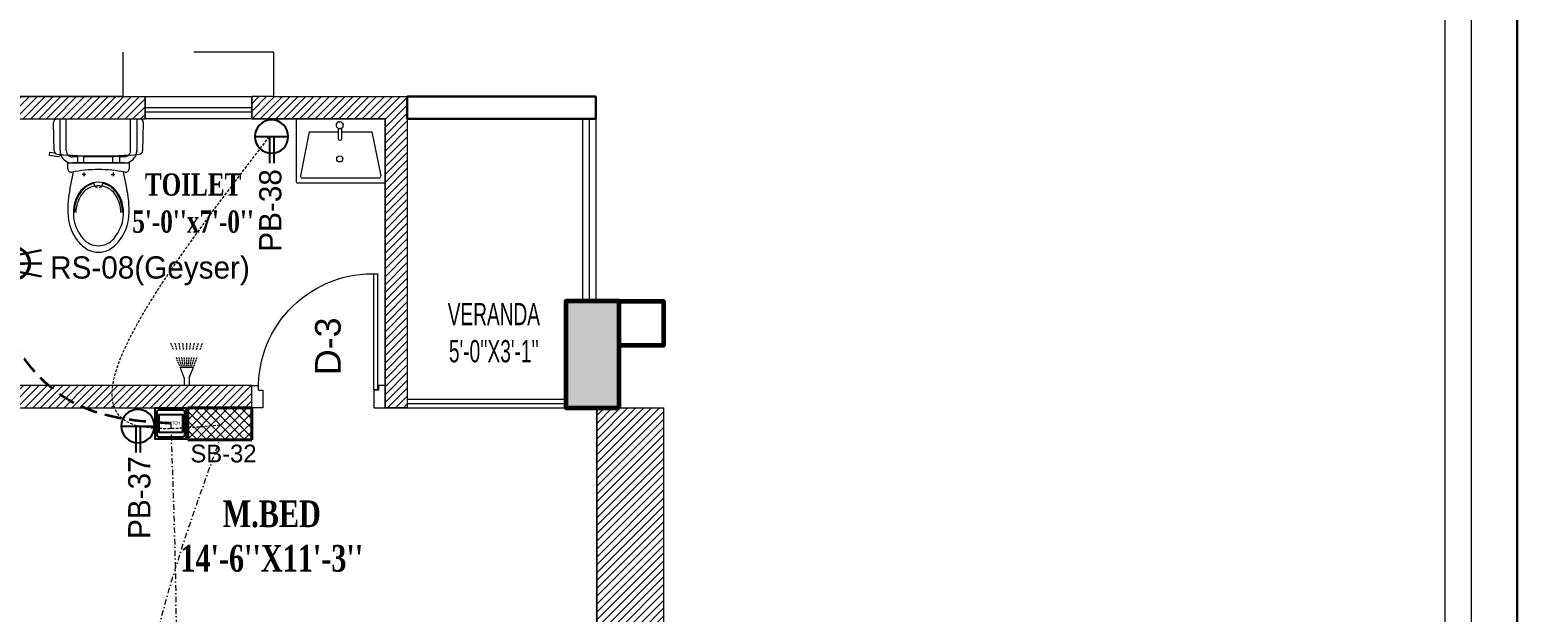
# Model space of a CAD drawing. Header units: inches. Extents: x 109699 to 44449955, y -10987 to 15824140.
# Drawn here: x 199278.7 to 199613.4, y -3356 to -3225.1 of the extents above; entities that cross this region are included whole.
import ezdxf

# ---------------------------------------------------------------- set-up
doc = ezdxf.new("R2010")
doc.units = ezdxf.units.IN
doc.header["$LTSCALE"] = 5
doc.header["$MEASUREMENT"] = 0
for name, pattern in [('ACAD_ISO03W100', [30, 12, -18]), ('DASHDOT', [1, 0.5, -0.25, 0, -0.25]), ('DASHED2', [0.375, 0.25, -0.125])]:
    doc.linetypes.add(name, pattern=pattern)
doc.layers.get('0').update_dxf_attribs({"color": 123})
for name, color, linetype, lineweight in [('@NORMAL', 7, 'Continuous', 5), ('AC Out', 5, 'DASHED2', 35), ('cloumn', 253, 'Continuous', 60), ('dotted', 8, 'ACAD_ISO03W100', 5), ('E-Con-Point', 5, 'DASHED2', 13), ('E-PB-Socket-5A', 203, 'Continuous', 13), ('E-RS', 12, 'Continuous', 30), ('E-SB-Switch-Board', 106, 'Continuous', 18), ('fixture', 255, 'Continuous', 0), ('glass', 140, 'Continuous', 18), ('ha', 252, 'Continuous', 5), ('Low Height wall --- 2', 252, 'Continuous', 30), ('Low Height wall--1', 252, 'Continuous', 9), ('SB', 1, 'DASHDOT', 20), ('WALL-1', 8, 'Continuous', 9), ('wll 01', 7, 'Continuous', 9)]:
    doc.layers.add(name, color=color, linetype=linetype, lineweight=lineweight)
doc.layers.add('DP SWITCH', color=7, linetype='Continuous')
doc.layers.add('T', color=8, linetype='Continuous')
doc.styles.get("Standard").update_dxf_attribs({"font": 'times.ttf'})
doc.styles.add('style2', font='ARIALN.TTF', dxfattribs={"width": 0.75, "height": 3})
doc.styles.add('Swis 721 LtCn BT', font='swisscl.ttf')
doc.styles.add('TEXT-3', font='arial.ttf')

# ---------------------------------------------------------------- blocks, each defined once
blk = doc.blocks.new('zxczxczxcz')
at = {"layer": '@NORMAL'}
for points in [[(177327.5446916085, -15450.10043627545), (175295.1813820154, -15450.10043627545), (175295.1813820154, -14276.83252409846), (177327.5446916085, -14276.83252409846)], [(177319.9075666944, -15442.46331136129), (175302.8185069296, -15442.46331136129), (175302.8185069296, -14284.46964901264), (177319.9075666944, -14284.46964901264)]]:
    blk.add_lwpolyline(points, close=True, dxfattribs=at)
at = {"layer": 'WALL-1', "lineweight": 30}
blk.add_lwpolyline([(177340.9096602083, -15463.46540487523), (175281.8164134157, -15463.46540487523), (175281.8164134157, -14263.46755549865), (177340.9096602083, -14263.46755549865)], close=True, dxfattribs=at)
blk = doc.blocks.new('bgtrfv')
at = {"layer": 'fixture'}
for p, q in [((21441.97229669015, -26164.40491112152), (21441.97229669015, -26138.40491112152)), ((21442.86003956014, -26164.40491112152), (21442.86003956014, -26138.40491112152)), ((21440.36849646348, -26163.54399991067), (21441.86849646348, -26163.54399991067)), ((21441.86849646348, -26163.54399991067), (21441.86849646348, -26164.54399991067)), ((21470.37322828309, -26163.54399991058), (21468.86849646354, -26163.54399991058)), ((21468.86849646354, -26164.54399991055), (21468.86849646354, -26163.54399991058)), ((21441.86849646348, -26164.54399991067), (21442.86849646348, -26164.54399991067)), ((21442.86003956014, -26164.40491112152), (21441.97229669015, -26164.40491112152)), ((21442.86849646348, -26164.54399991067), (21442.86849646348, -26168.54399991067)), ((21467.86849646354, -26164.54399991055), (21467.86849646354, -26168.54399991055)), ((21468.86849646354, -26164.54399991055), (21467.86849646354, -26164.54399991055)), ((21442.86849646348, -26168.54399991067), (21440.36849646348, -26168.54399991058)), ((21467.86849646354, -26168.54399991055), (21470.36849646351, -26168.54399991055))]:
    blk.add_line(p, q, dxfattribs=at)
blk.add_arc((21443.20467689397, -26164.04399991055), 25.66868977762097, 358.8838658305763, 92.75188722137418, dxfattribs=at)
blk = doc.blocks.new('coloumn-01')
at = {"layer": 'ha'}
h = blk.add_hatch(dxfattribs=at)
h.set_pattern_fill('AR-CONC', color=256, scale=0.5)
h.set_pattern_definition([(49.99999999999999, (0, 0), (3.586300913003767, -0.3137606749129755), [0.375, -4.125]), (355, (0, 0), (-0.693756668065, 3.760960668500059), [0.3, -3.3]), (100.45144446, (0.298858405, -0.02614672), (2.89254423363556, 3.447199954843147), [0.3187009599999999, -3.505710559999999]), (46.18420000000001, (0, 1), (5.336206653357862, -0.8275964039653827), [0.5625, -6.1875]), (96.63563549, (0.444683725, 0.931033465), (4.673309728371142, 4.870593003872752), [0.47805171, -5.258568799999999]), (351.1841639899999, (0, 1), (4.673309725273866, 4.870593001349951), [0.45, -4.950000005]), (21, (0.5, 0.75), (2.984535260592308, -2.013094453326694), [0.375, -4.125]), (326.0000000000001, (0.5, 0.75), (1.216576659607909, 3.625750225234265), [0.3, -3.3]), (71.45144474, (0.74871127, 0.58224213), (4.201111883649856, 1.612655764031769), [0.31870095, -3.50571056]), (37.50000000000001, (0, 0), (0.06079927658645334, 1.664469269156557), [0, -3.26, 0, -3.35, 0, -3.3125]), (7.499999999999999, (0, 0), (1.315347687210743, 1.972058559411801), [0, -1.91, 0, -3.185, 0, -1.2625]), (327.5, (-1.115, 0), (2.669112180862045, -0.1127743586718988), [0, -1.25, 0, -3.9, 0, -5.175]), (317.5, (-1.615, 0), (2.915930846711931, 0.5005249116615886), [0, -1.625, 0, -2.59, 0, -3.675])])
h.paths.add_polyline_path([(32128.44739975178, -2546319.049243456), (32092.44739975178, -2546319.049243456), (32092.44739975178, -2546331.049243456), (32128.44739975178, -2546331.049243456)])
h.paths.add_polyline_path([(32128.44739975189, -2546617.132962178), (32098.44739975189, -2546617.132962178), (32098.44739975189, -2546629.132962178), (32128.44739975189, -2546629.132962178)])
h.paths.add_polyline_path([(31978.51966727065, -2546605.132962178), (31966.51966727065, -2546605.132962178), (31966.51966727065, -2546635.132962178), (31978.51966727065, -2546635.132962178)])
h.paths.add_polyline_path([(31821.20333333506, -2546605.132962178), (31809.20333333506, -2546605.132962178), (31809.20333333506, -2546635.132962178), (31821.20333333506, -2546635.132962178)])
h.paths.add_polyline_path([(31689.20328743063, -2546611.133238418), (31677.20328743063, -2546611.133238418), (31677.20328743063, -2546635.133238418), (31689.20328743063, -2546635.133238418)])
h.paths.add_polyline_path([(31417.20347832461, -2546611.132962178), (31405.20347832461, -2546611.132962178), (31405.20347832461, -2546635.132962178), (31417.20347832461, -2546635.132962178)])
h.paths.add_polyline_path([(31435.20347912709, -2546415.348983645), (31405.20347912709, -2546415.348983645), (31405.20347912709, -2546427.348983645), (31435.20347912709, -2546427.348983645)])
h.paths.add_polyline_path([(31633.74647668525, -2546415.348983645), (31603.74647668525, -2546415.348983645), (31603.74647668525, -2546427.348983645), (31633.74647668525, -2546427.348983645)])
h.paths.add_polyline_path([(31821.20245073218, -2546319.049243455), (31809.20245073218, -2546319.049243455), (31809.20245073218, -2546349.049243455), (31821.20245073218, -2546349.049243455)])
h.paths.add_polyline_path([(31996.51966727068, -2546319.049243455), (31966.51966727068, -2546319.049243455), (31966.51966727068, -2546331.049243455), (31996.51966727068, -2546331.049243455)])
h.paths.add_polyline_path([(31581.74648750067, -2546291.049243452), (31541.74648750067, -2546291.049243452), (31541.74648750067, -2546301.049243452), (31581.74648750067, -2546301.049243452)])
h.paths.add_polyline_path([(31485.74647668505, -2546261.049243452), (31475.74647668505, -2546261.049243452), (31475.74647668505, -2546301.049243452), (31485.74647668505, -2546301.049243452)])
h.paths.add_polyline_path([(31581.74648750064, -2546206.049278549), (31521.74648750064, -2546206.049278549), (31521.74648750064, -2546216.049243455), (31581.74648750064, -2546216.049243455)])
h.paths.add_polyline_path([(31435.20347595899, -2546206.049243455), (31405.20347595899, -2546206.049243455), (31405.20347595899, -2546218.049243455), (31435.20347595899, -2546218.049243455)])
h.paths.add_polyline_path([(31435.20347912709, -2546094.049243455), (31405.20347912709, -2546094.049243455), (31405.20347912709, -2546106.049243455), (31435.20347912709, -2546106.049243455)])
h.paths.add_polyline_path([(31583.74647668522, -2546094.049243455), (31547.74647668522, -2546094.049243455), (31547.74647668522, -2546106.049243455), (31583.74647668522, -2546106.049243455)])
h.paths.add_polyline_path([(31775.41359277777, -2546094.049243455), (31763.41359277777, -2546094.049243455), (31763.41359277777, -2546124.049243455), (31775.41359277777, -2546124.049243455)])
h.paths.add_polyline_path([(32059.80123907101, -2546094.049243455), (32047.80123907101, -2546094.049243455), (32047.80123907101, -2546124.049243455), (32059.80123907101, -2546124.049243455)])
h.paths.add_polyline_path([(32058.06771510976, -2545913.633020405), (32028.06771510976, -2545913.633020405), (32028.06771510976, -2545925.633020405), (32058.06771510976, -2545925.633020405)])
h.paths.add_polyline_path([(32048.06771510973, -2545722.712815279), (32036.06771510973, -2545722.712815279), (32036.06771510973, -2545746.712815279), (32048.06771510973, -2545746.712815279)])
h.paths.add_polyline_path([(31799.41359277774, -2545913.633020405), (31763.41359277774, -2545913.633020405), (31763.41359277774, -2545925.633020405), (31799.41359277774, -2545925.633020405)])
h.paths.add_polyline_path([(31591.53986684192, -2545945.049243456), (31561.31223659915, -2545945.049243456), (31561.31223659915, -2545957.049243456), (31591.53986684192, -2545957.049243456)])
h.paths.add_polyline_path([(31435.20347912709, -2545945.049243456), (31405.20347912709, -2545945.049243456), (31405.20347912709, -2545957.049243456), (31435.20347912709, -2545957.049243456)])
h.paths.add_polyline_path([(31429.2035252499, -2545715.383477275), (31405.2035252499, -2545715.383477275), (31405.2035252499, -2545727.383477275), (31429.2035252499, -2545727.383477275)])
h.paths.add_polyline_path([(31605.53986684192, -2545715.383237123), (31581.53986684192, -2545715.383237123), (31581.53986684192, -2545727.383237123), (31605.53986684192, -2545727.383237123)])
h.paths.add_polyline_path([(31775.41359277774, -2545711.610186095), (31763.41359277774, -2545711.610186095), (31763.41359277774, -2545735.610186095), (31775.41359277774, -2545735.610186095)])
at = {"layer": 'cloumn', "elevation": -16.13078112505414}
blk.add_lwpolyline([(32048.06771510973, -2545746.712815279), (32048.06771510973, -2545722.712815279), (32036.06771510973, -2545722.712815279), (32036.06771510973, -2545746.712815279)], close=True, dxfattribs=at)
blk = doc.blocks.new('nhjkkl')
at = {"layer": 'fixture'}
for p, q in [((143549.5901182657, 406.7664480220853), (143549.4378542114, 413.1605533693012)), ((143550.2312347457, 413.9730671772784), (143568.8430790594, 413.9730671772793)), ((143550.9065610597, 406.8304476761043), (143550.9065610476, 413.9730520486739)), ((143552.2954045853, 406.8304476553101), (143552.295404572, 413.9730369089164)), ((143566.7790000358, 406.8304174008415), (143566.7790000629, 413.9730217734107)), ((143568.1677981537, 413.9730520292499), (143568.1677527493, 408.0151220831901)), ((143569.6365050042, 413.160553386321), (143569.4842561156, 406.7664480432288)), ((143548.4963421248, 405.7263631810149), (143548.607251598, 406.5122054251713)), ((143550.3819850576, 405.4614186200849), (143548.4963421248, 405.7263631810149)), ((143548.607251598, 406.5122054251713), (143549.7157409937, 406.3564144534005)), ((143551.5813878428, 405.9018777620411), (143550.3819850576, 405.4614186200849)), ((143554.79288887, 405.4416192904139), (143553.6842026946, 405.441619307019)), ((143556.26127781, 405.5678778112876), (143554.7929191489, 405.5678777931987)), ((143554.7929191489, 405.5678777931987), (143554.7929191657, 404.0528211996536)), ((143562.8130511395, 405.4416192901674), (143556.2612324133, 405.4415738736677)), ((143556.261277828, 404.0528211778994), (143556.26127781, 405.5678778112876)), ((143562.8130813948, 404.0528211994076), (143562.8130814172, 405.5678777923752)), ((143562.8130814172, 405.5678777923752), (143564.2813946441, 405.5678778099075)), ((143565.3901262533, 405.4416192910601), (143564.2813644056, 405.4416193076988)), ((143564.2813946441, 405.5678778099075), (143564.2813946615, 404.0528211776734)), ((143568.1677527493, 408.0151220831901), (143568.1677981597, 406.4336438885)), ((143568.1677981597, 406.4336438885), (143568.1677981659, 406.8304930909451)), ((143552.6374877589, 404.0528211924245), (143566.4367957518, 404.0528211854942)), ((143552.6374877788, 402.7586299086117), (143552.6374877589, 404.0528211924245)), ((143553.1271576377, 398.0362349681834), (143553.9518113588, 402.0500473916766)), ((143565.3901262723, 404.052821200891), (143553.6842329504, 404.0527757819953)), ((143554.7929191657, 404.0528211996536), (143556.261277828, 404.0528211778994)), ((143556.2436128532, 401.8703246815119), (143556.2436128408, 401.076701986922)), ((143564.2813946615, 404.0528211776734), (143562.8130813948, 404.0528211994076)), ((143562.8306252776, 401.870324702267), (143562.8306253056, 401.0767019672573)), ((143565.1223207889, 402.0500776611082), (143565.9471258924, 398.0362349753721)), ((143566.4367957518, 404.0528211854942), (143566.4367957728, 402.7586601782943)), ((143556.6404317734, 401.4735209071393), (143555.8468090396, 401.4735208790955)), ((143559.3387398673, 398.4577576346321), (143558.9106931205, 398.6640308240756)), ((143560.1635449936, 398.6640308047001), (143559.7355133987, 398.4577576290383)), ((143562.4338063848, 401.4735208998579), (143563.2274290794, 401.4735208880586))]:
    blk.add_line(p, q, dxfattribs=at)
for centre, radius, start, end in [((143550.2312440123, 413.179452317064), 0.7936148602690781, 90.00066901502818, 181.3645564982883), ((143568.8430925063, 413.179430154478), 0.7936370229151675, 358.63708330143, 90.00097078565905), ((143550.3835517447, 406.7852967886536), 0.7936573326114393, 181.3608597506466, 265.4936567333053), ((143559.3313820936, 520.4146619905953), 114.7747799088793, 265.4974651529274, 270.1027383364831), ((143553.6835439005, 406.8302100781168), 2.776982850894335, 179.9950977868233, 198.7247616892986), ((143553.6641671368, 406.8219761162256), 2.755988833818937, 198.6919603846717, 203.1962037287053), ((143553.6842451597, 406.830626965949), 2.777851183980603, 203.1970942653883, 269.9997481717924), ((143553.6840397306, 406.830291598628), 1.388635154058973, 179.9935610234081, 226.0579730208608), ((143553.6842363313, 406.8306462703642), 1.389026963752532, 226.0622858634653, 269.9986125244432), ((143559.7429846886, 520.4144736201536), 114.7745915251009, 269.8972652920607, 274.5025384751385), ((143565.3900826332, 406.8305070130612), 2.777685812513137, 270.0009001508976, 341.2746753299377), ((143565.3900696894, 406.8304403121767), 1.388821022269026, 270.0023335401336, 318.9044295561592), ((143565.3903243654, 406.8303071959601), 1.388675674785373, 313.9401349780949, 0.004546975725653977), ((143565.3906436726, 406.8305070680519), 2.777154493287228, 341.2709583579591, 359.9997116367785), ((143568.6908150557, 406.7853051890736), 0.7936651105025501, 274.5057515234096, 358.6385485059807), ((143553.4310986414, 402.7586261222484), 0.7936108626023987, 179.9997266385257, 281.154795170795), ((143559.5371957675, 371.7938538244518), 30.76746556976699, 78.84496378673161, 101.1553274581742), ((143565.6431621761, 402.758675070728), 0.7936335968594284, 258.8438563195717, 359.9989248519769), ((143560.6030199971, 393.4904633605145), 6.619506932955108, 122.1868749793399, 164.6422486899968), ((143559.691574243, 394.4271028772321), 5.141188323198548, 104.2497094621876, 150.61330759848), ((143559.4569603147, 394.4903639536053), 4.443393787718942, 101.8529499143643, 150.0038868718224), ((143559.5371492295, 394.6434052969737), 5.084142630955329, 90.00008428513468, 118.9405262423073), ((143558.3670353377, 399.1001076362847), 0.3155730422259372, 304.1716716939285, 79.21640439466078), ((143558.9034807952, 398.7448373456175), 0.08112774840026897, 120.2938259573558, 275.1003766384382), ((143559.5371535633, 395.9875161606467), 2.906734715241127, 90.00023231647822, 103.4195897572691), ((143559.5371191747, 394.6434638445119), 5.0840840834616, 61.05930362467164, 89.999745580456), ((143559.5371073564, 395.9877092781937), 2.906541597874001, 76.57996402864104, 89.99932147006473), ((143560.1707573169, 398.7448373461996), 0.08112776809779704, 264.8996260535975, 59.706176732827), ((143560.7072330775, 399.1001138847403), 0.3155697011984737, 100.7865058950931, 235.831238595057), ((143559.6173005208, 394.4904147853488), 4.443348715976101, 29.99569182148486, 78.14662877954265), ((143559.3826715294, 394.427120612819), 5.141172952833982, 29.38656240975397, 75.7501605465209), ((143558.4712257037, 393.4904828698247), 6.619494466593977, 15.35760583437553, 57.81297954471867), ((143572.2223725796, 393.6842009728691), 19.58487767572048, 167.1608948101009, 187.3028875654185), ((143563.4260475728, 392.801147338552), 9.524650229934462, 165.1413266773221, 192.8659346269845), ((143561.8666311087, 392.9471293959111), 7.765781522712604, 148.9734116776313, 180.0370825543271), ((143561.9397062611, 392.7187179168407), 7.485059714963107, 147.7595450529205, 178.2898013246998), ((143557.1345394465, 392.7186902103006), 7.485068091722362, 1.71040899528419, 32.24066526655368), ((143557.2076145146, 392.9471021420416), 7.765789141801811, 359.9631185417419, 31.02678941811098), ((143555.6481905647, 392.8011472918486), 9.524650235689958, 347.1340656589409, 14.85867360866212), ((143546.851903473, 393.6842435729975), 19.58487550162758, 352.6969860827403, 12.83897883790706), ((143563.0484980828, 392.9327481596404), 10.39841761455111, 189.6220183945854, 217.9117471889267), ((143563.9317907136, 393.5092300994431), 10.19175081845734, 196.1153299050868, 219.5232582581568), ((143555.1424550462, 393.5091935918356), 10.19173337833671, 320.4769270377624, 343.8848553902324), ((143556.0257778566, 392.9327181524561), 10.39840516526215, 322.0884090897869, 350.378137884462), ((143561.7342255453, 392.2455549454055), 8.94320625309545, 219.6122136137997, 239.3816435217801), ((143559.5040281406, 389.9617490593175), 4.519470302409078, 220.5550458037677, 270.4192277752593), ((143559.5701948642, 389.961814163333), 4.519535626071895, 269.580394858351, 319.4445768290443), ((143557.3400579794, 392.2455549029521), 8.94320622922971, 300.6183568637677, 320.3877867722666), ((143559.4418071491, 388.7049738406661), 4.731726761745959, 241.4348748081609, 271.1544712317944), ((143559.6324764107, 388.7049738002104), 4.731726720728004, 268.8455291001113, 298.565125525756)]:
    blk.add_arc(centre, radius, start, end, dxfattribs=at)
blk = doc.blocks.new('qplaz')
at = {"layer": 'fixture'}
for p, q in [((143584.1800132462, 341.61420882317), (143569.9800132462, 341.61420882317)), ((143584.1800132462, 321.6142088231654), (143584.1800132462, 341.61420882317)), ((143569.7800132462, 341.4142088231699), (143569.7800132462, 321.8142088231655)), ((143570.8861369331, 340.2625714804694), (143570.8861369331, 322.965846165866)), ((143581.2560437616, 338.6539164940569), (143571.3654443752, 340.6546305699137)), ((143581.2560437616, 338.6539164940569), (143581.2560437616, 332.2000209122216)), ((143579.3593405762, 331.8000209122216), (143579.3593405762, 331.7265742452862)), ((143582.0060121824, 332.2000209122216), (143579.7593405762, 332.2000209122216)), ((143579.7593405762, 331.3265742452861), (143582.0559613498, 331.3265742452861)), ((143581.2560437616, 331.3265742452861), (143581.2560437616, 324.5745011522785)), ((143569.9800132462, 321.6142088231654), (143584.1800132462, 321.6142088231654)), ((143581.2560437616, 324.5745011522785), (143571.3654443752, 322.5737870764217))]:
    blk.add_line(p, q, dxfattribs=at)
blk.add_circle((143575.1723653077, 331.7897488839506), 0.6913263923410093, dxfattribs=at)
for centre, radius, start, end in [((143569.9800132462, 341.4142088231699), 0.2000000000000455, 90, 180), ((143571.2861369331, 340.2625714804694), 0.4000000000000909, 78.56426997742129, 180), ((143579.7593405762, 331.8000209122216), 0.399999999999909, 90, 180), ((143579.7593405762, 331.7265742452862), 0.4000000000000909, 180, 270), ((143582.7354837368, 331.8035851411277), 0.8302349482081128, 151.4778612968022, 170.068074453921), ((143581.7676264227, 331.7482369799126), 0.2488769175943618, 313.6286890804716, 52.9172466688434), ((143582.7354837368, 331.8035851411277), 0.8302349482082407, 196.4778612963691, 215.0680744545824), ((143582.0119682067, 332.4488265509969), 0.248876917594301, 268.6286890816223, 7.917246669584689), ((143582.7354837368, 331.8035851411277), 0.8302349482082407, 106.4778612964865, 125.0680744547195), ((143582.6801355756, 332.7714424551863), 0.2488769175942959, 223.6286890812177, 322.9172466696585), ((143582.7354837368, 331.8035851411277), 0.8302349482088563, 61.4778612960077, 80.06807445479153), ((143583.3807251467, 332.5271006712389), 0.248876917594301, 178.6286890807749, 277.9172466688938), ((143583.4589992669, 331.1583437312556), 0.2488769175944828, 88.62868908162226, 187.9172466695847), ((143582.7354837368, 331.8035851411277), 0.830234948208255, 16.47786129636911, 35.06807445458243), ((143583.7033410509, 331.8589333023399), 0.2488769175943618, 133.6286890804716, 232.9172466688434), ((143582.7354837368, 331.8035851411277), 0.8302349482084354, 331.4778612968021, 350.0680744541255), ((143582.0902423269, 331.0800696110165), 0.2488769175944828, 358.6286890807748, 97.9172466688938), ((143582.7354837368, 331.8035851411277), 0.8302349482086144, 241.4778612960077, 260.0680744547915), ((143582.790831898, 330.8357278270691), 0.2488769175942959, 43.62868908121773, 142.9172466696585), ((143582.7354837368, 331.8035851411277), 0.8302349482082931, 286.4778612964865, 305.0680744547195), ((143569.9800132462, 321.8142088231655), 0.2000000000000455, 180, 270), ((143571.2861369331, 322.965846165866), 0.4000000000000909, 180, 281.4357300225787)]:
    blk.add_arc(centre, radius, start, end, dxfattribs=at)
blk = doc.blocks.new('bhgy')
at = {"layer": 'fixture'}
for p, q in [((143575.2772015615, 368.1126747355272), (143574.8957682036, 368.2586983371991)), ((143575.2772015615, 368.1126747355272), (143574.9022015615, 368.2562354637309)), ((143575.2772015615, 367.2064695406123), (143574.9022015615, 367.3118651087395)), ((143575.2772015615, 366.3458920605888), (143574.9022015615, 366.4150440963974)), ((143575.2772015615, 365.513992717734), (143574.9022015615, 365.5481090113869)), ((143575.8127015615, 367.9076700157136), (143575.4377015615, 368.0512307438592)), ((143575.8127015615, 367.9076700157136), (143575.4377015615, 368.0512307438592)), ((143575.8127015615, 367.0559646693407), (143575.4377015615, 367.161360237468)), ((143575.8127015615, 366.2471429534605), (143575.4377015615, 366.3162949892401)), ((143575.8127015615, 365.4652746504696), (143575.4377015615, 365.4993909440934)), ((143576.3482015615, 367.7026652958418), (143575.9732015615, 367.8462260240456)), ((143576.3482015615, 367.7026652958418), (143575.9732015615, 367.8462260240456)), ((143576.3482015615, 366.9054597980401), (143575.9732015615, 367.0108553661673)), ((143576.3482015615, 366.1483938463032), (143575.9732015615, 366.2175458821118)), ((143576.3482015615, 365.416556583147), (143575.9732015615, 365.4506728767708)), ((143578.4902015615, 366.8826464164711), (143578.1152015615, 367.0262071446457)), ((143578.4902015615, 366.8826464164711), (143578.1152015615, 367.0262071446457)), ((143578.4902015615, 366.3034403129247), (143578.1152015615, 366.408835881052)), ((143578.4902015615, 365.7533974177902), (143578.1152015615, 365.8225494535989)), ((143578.4902015615, 365.2216843139729), (143578.1152015615, 365.2558006075967)), ((143579.0257015615, 366.6776416966284), (143578.6507015615, 366.821202424803)), ((143579.0257015615, 366.6776416966284), (143578.6507015615, 366.821202424803)), ((143579.0257015615, 366.1529354416241), (143578.6507015615, 366.2583310097514)), ((143579.0257015615, 365.654648310662), (143578.6507015615, 365.7238003464706)), ((143579.0257015615, 365.1729662466794), (143578.6507015615, 365.2070825403032)), ((143579.5612015615, 366.4726369767857), (143579.1862015615, 366.6161977049603)), ((143579.5612015615, 366.4726369767857), (143579.1862015615, 366.6161977049603)), ((143579.5612015615, 366.0024305703816), (143579.1862015615, 366.1078261385089)), ((143579.5612015615, 365.5558992035337), (143579.1862015615, 365.6250512393424)), ((143579.5612015615, 365.1242481793859), (143579.1862015615, 365.1583644730097)), ((143580.0967015615, 366.2676322569139), (143579.7217015615, 366.4111929851176)), ((143580.0967015615, 366.2676322569139), (143579.7217015615, 366.4111929851176)), ((143580.0967015615, 365.851925699081), (143579.7217015615, 365.9573212672083)), ((143580.0967015615, 365.4571500964055), (143579.7217015615, 365.5263021322141)), ((143580.0967015615, 365.0755301120923), (143579.7217015615, 365.1096464057161)), ((143582.7198980097, 365.2664250417263), (143580.2842015615, 366.2039250417263)), ((143580.2842015615, 366.2039250417263), (143580.2842015615, 363.2039250417263)), ((143582.7119899517, 365.2664250417263), (143580.2842015615, 366.1958518928266)), ((143582.7119899517, 365.2664250417263), (143580.2842015615, 366.1958518928266)), ((143582.7119899517, 365.2664250417263), (143584.1813158786, 365.2664250417263)), ((143575.2772015615, 364.6958867461478), (143574.9022015615, 364.6955482104211)), ((143575.2772015615, 363.8776450359553), (143574.9022015615, 363.8428459541872)), ((143575.2772015615, 363.0453291913261), (143574.9022015615, 362.9754768262617)), ((143575.2772015615, 362.1840252112713), (143574.9022015615, 362.0778987170604)), ((143575.8127015615, 364.6963701751781), (143575.4377015615, 364.6960316394513)), ((143575.8127015615, 363.9273381247301), (143575.4377015615, 363.892539042962)), ((143575.8127015615, 363.1450783686421), (143575.4377015615, 363.0752260035777)), ((143575.8127015615, 362.3355738449725), (143575.4377015615, 362.2294473507616)), ((143576.3482015615, 364.6968536041793), (143575.9732015615, 364.6965150684525)), ((143576.3482015615, 363.9770312135049), (143575.9732015615, 363.9422321317077)), ((143576.3482015615, 363.2448275459872), (143575.9732015615, 363.1749751808936)), ((143576.3482015615, 362.4871224787028), (143575.9732015615, 362.3809959844918)), ((143576.3482015615, 361.6889579353854), (143575.9732015615, 361.5446203680883)), ((143578.4902015615, 364.6987873203004), (143578.1152015615, 364.6984487845737)), ((143578.4902015615, 364.1758035685168), (143578.1152015615, 364.1410044867487)), ((143578.4902015615, 363.643824255251), (143578.1152015615, 363.5739718901866)), ((143578.4902015615, 363.0933170135656), (143578.1152015615, 362.9871905193838)), ((143578.4902015615, 362.5134141197602), (143578.1152015615, 362.3690765524632)), ((143579.0257015615, 364.6992707493016), (143578.6507015615, 364.6989322135748)), ((143579.0257015615, 364.2254966572916), (143578.6507015615, 364.1906975755235)), ((143579.0257015615, 363.743573432567), (143578.6507015615, 363.6737210675026)), ((143579.0257015615, 363.2448656472668), (143578.6507015615, 363.138739153085)), ((143579.0257015615, 362.7195281658612), (143578.6507015615, 362.5751905985642)), ((143579.5612015615, 364.6997541783319), (143579.1862015615, 364.6994156426051)), ((143579.5612015615, 364.2751897460373), (143579.1862015615, 364.2403906642692)), ((143579.5612015615, 363.843322609883), (143579.1862015615, 363.7734702448186)), ((143579.5612015615, 363.3964142809971), (143579.1862015615, 363.2902877868153)), ((143579.5612015615, 362.9256422119913), (143579.1862015615, 362.7813046446943)), ((143580.0967015615, 364.7002376073331), (143579.7217015615, 364.6998990716063)), ((143580.0967015615, 364.3248828348121), (143579.7217015615, 364.290083753044)), ((143580.0967015615, 363.943071787199), (143579.7217015615, 363.8732194221345)), ((143580.0967015615, 363.5479629147273), (143579.7217015615, 363.4418364205164)), ((143580.0967015615, 363.1317562580632), (143579.7217015615, 362.9874186907662)), ((143582.7198980097, 364.1414250417263), (143580.2842015615, 363.2039250417263)), ((143582.7198980097, 364.1414250417263), (143584.1813158786, 364.1414250417263)), ((143575.2772015615, 361.2767298431543), (143574.9022015615, 361.1323922758572)), ((143575.8127015615, 361.4828438892844), (143575.4377015615, 361.3385063219873))]:
    blk.add_line(p, q, dxfattribs=at)
blk = doc.blocks.new('DP Switch')
at = {"layer": 'DP SWITCH'}
h = blk.add_hatch(color=5, dxfattribs=at)
h.paths.add_polyline_path([(371.8944990466893, 17.73056013955426), (371.8944990466893, 14.23056013955134), (375.3944990466901, 14.23056013955134), (375.3944990466901, 17.73056013955214)])
h.paths.add_polyline_path([(375.1757490466773, 17.29306013955204), (375.1757490466773, 14.66806013955144, -0.4142135623730951), (374.9569990466773, 14.44931013955139), (372.3319990466767, 14.44931013955139, -0.4142135623730951), (372.1132490466766, 14.66806013955144), (372.1132490466766, 17.29306013955204, -0.4142135623730951), (372.3319990466767, 17.51181013955209), (374.9569990466773, 17.51181013955209, -0.4142135623730951)], flags=16)
at = {"layer": 'DP SWITCH', "color": 5}
for points in [[(375.3944990535736, 14.23056013818255), (371.8944990535736, 14.23056013818255), (371.8944990535736, 17.73056013818335), (375.3944990535736, 17.73056013818335)], [(374.9569990535753, 14.98278933212836), (372.3319990535771, 14.98278933212836), (372.3319990535771, 16.99740426982923), (374.9569990535753, 16.99740426982923)]]:
    blk.add_lwpolyline(points, close=True, dxfattribs=at)
at = {"layer": 'DP SWITCH', "color": 252}
blk.add_lwpolyline([(374.9569990535753, 14.4493101381824), (372.3319990535771, 14.4493101381824, -0.414213562373095), (372.1132490535736, 14.66806013818262), (372.1132490535736, 17.29306013818365, -0.414213562373095), (372.3319990535771, 17.5118101381835), (374.9569990535753, 17.5118101381835, -0.414213562373095), (375.1757490535762, 17.29306013818365), (375.1757490535762, 14.66806013818262, -0.414213562373095)], format="xyb", close=True, dxfattribs=at)
at = {"layer": 'DP SWITCH', "color": 5, "insert": (374.7126546307745, 15.84745109732405), "char_height": 0.3609375000001094, "attachment_point": 9, "style": 'Swis 721 LtCn BT'}
blk.add_mtext_dynamic_manual_height_columns('{\\C7;DP SWITCH}', width=2.020173917173224, gutter_width=2.5, heights=[0], dxfattribs=at)
blk = doc.blocks.new('A$C4DCB0E22')
h = blk.add_hatch()
h.set_pattern_fill('ANSI37', color=256, scale=15, angle=90.05046403147966, style=0)
h.set_pattern_definition([(135.0504640314797, (0, 0), (-1.324656962164393, -1.326992438783809), []), (225.0504640314796, (0, 0), (1.326992438783809, -1.324656962164393), [])])
h.paths.add_polyline_path([(0.0158499618895469, -4.176303718850249e-06), (-3.779117417224143e-06, 17.9999888419976), (8.999992730033242, 18.00791571250107), (9.015846471040199, 0.007922694199763214)])
at = {"lineweight": 40}
for p, q in [((-3.779117417224143e-06, 17.9999888419976), (8.999992730033242, 18.00791571250107)), ((0.0158499618895469, -4.176303718850249e-06), (-3.779117417224143e-06, 17.9999888419976)), ((9.015846471040199, 0.007922694199763214), (8.999992730033242, 18.00791571250107)), ((0.0158499618895469, -4.176303718850249e-06), (9.015846471040199, 0.007922694199763214))]:
    blk.add_line(p, q, dxfattribs=at)
blk = doc.blocks.new('A$C0EEE0DA8')
at = {"lineweight": 25}
for p, q in [((9.859886922386067, 11.01563311866266), (9.859886922386067, 3.514223118661903)), ((9.859886922386067, 7.754928118662065), (15.8195753665932, 7.754928118662065)), ((9.859886922386067, 6.774928118662501), (15.8195753665932, 6.774928118662501))]:
    blk.add_line(p, q, dxfattribs=at)
blk.add_circle((9.85988692238243, 7.264928118662283), 3.750704999999999, dxfattribs=at)
blk = doc.blocks.new('HFDD')
for p, q in [((5419.762894572051, 11948.04792063459), (5417.732544542625, 11957.51012911636)), ((5423.644143322236, 11949.96593711011), (5423.644143322236, 11957.6695131256)), ((5427.525392072422, 11948.04792063459), (5429.555742101847, 11957.51012911636)), ((5416.354458301071, 11944.27399782948), (5430.9338283434, 11944.27399782948))]:
    blk.add_line(p, q)
for radius in [7.334100937498715, 6.993119663281231]:
    blk.add_arc((5423.644143322236, 11945.07993135875), radius, 353.691110472541, 186.3088895274602)

msp = doc.modelspace()

# ---------------------------------------------------------------- hatches: boundary and pattern name
at = {"layer": '@NORMAL'}
h = msp.add_hatch(dxfattribs=at)
h.set_pattern_fill('ANSI31', scale=10, angle=-7.63333123551244e-14, style=0)
h.set_pattern_definition([(44.99999999999984, (181693.0688709047, 2542407.827854916), (-0.8838834764831834, 0.8838834764831853), [])])
h.paths.add_polyline_path([(199358.6293282801, -3245.085296884672), (199358.6293282801, -3310.085296884672), (199363.6293282804, -3310.085296884672), (199363.6293282804, -3240.085296884672), (199333.6293282804, -3240.085296884206), (199328.6293282804, -3240.085296884206), (199328.6293282804, -3245.085296884672)])
at = {"layer": 'ha'}
h = msp.add_hatch(dxfattribs=at)
h.set_pattern_fill('ANSI31', scale=10, angle=-7.63333123551244e-14, style=0)
h.set_pattern_definition([(44.99999999999989, (145110.2306455173, 2531118.532197352), (-0.8838834764831833, 0.8838834764831855), [])])
h.paths.add_polyline_path([(199304.6293282804, -3245.085296884672), (199304.6293282804, -3240.085296884206), (199299.6293282804, -3240.085296884206), (199299.6293282804, -3240.085296883741), (199269.6293282804, -3240.085296884672), (199269.6293282804, -3250.578646185835), (199247.6292916216, -3250.57864618537), (199247.6297062526, -3250.578646185806), (199242.6297062526, -3250.578646185806), (199242.6293743803, -3255.578646185835), (199269.6293282804, -3255.578646185835), (199269.6293282804, -3309.792124718455), (199221.6339867824, -3309.792124718455), (199221.6292549628, -3314.792124718455), (199269.6293282804, -3314.792124718455), (199269.631958836, -3489.007518244003), (199275.6293282805, -3489.007518244003), (199275.6293282805, -3484.007792632588), (199274.6293282804, -3484.007792632588), (199274.6293282804, -3310.085296884672), (199328.6293282801, -3310.085296884672), (199328.6245964605, -3305.085296884672), (199274.6293282804, -3305.085296884672), (199274.6293282804, -3245.085296884672)])
h = msp.add_hatch(dxfattribs=at)
h.set_pattern_fill('ANSI31', scale=10, angle=-7.63333123551244e-14, style=0)
h.set_pattern_definition([(44.99999999999989, (145486.382172944, 2531118.532197352), (-0.8838834764831833, 0.8838834764831855), [])])
h.paths.add_polyline_path([(199421.2834881671, -3310.087313117487), (199406.283488167, -3310.087313117487), (199406.283488167, -3359.507518244003), (199421.2834881671, -3359.507518244003)])

# ---------------------------------------------------------------- linework, layer by layer
at = {"layer": '@NORMAL'}
for p, q in [((199328.6293282804, -3240.085296884206, 0.263215849959245), (199328.6293282804, -3245.085296884206, 0.263215849959245)), ((199328.6293282804, -3240.085296884206, 0.3632158499592464), (199328.6293282804, -3245.085296884206, 0.3632158499592464)), ((199333.6293282804, -3240.085296884206, 0.3632158499592464), (199363.6293282804, -3240.085296884206, 0.3632158499592464)), ((199363.6293282804, -3240.085296884206, 0.3632158499592464), (199363.6293282804, -3305.085296884206, 0.3632158499592535)), ((199328.6293282804, -3245.085296884206, 0.3632158499592464), (199358.6293282804, -3245.085296884206, 0.3632158499592464)), ((199358.6293282804, -3245.085296884206, 0.3632158499592464), (199358.6293282804, -3297.007518244003, 0.3632158499592535)), ((199358.6293282804, -3245.085296884206, 1.50166027714635), (199358.6293282804, -3305.085296884206, 0.3016602771500203)), ((199328.6293282804, -3310.085296884206, 0.5632158499590716), (199328.6293282804, -3305.085296884206, 0.5632158499590716)), ((199358.6293282804, -3305.085296884206, 0.5632158499590716), (199358.6293282804, -3310.085296884206, 0.5632158499590716)), ((199363.6293282804, -3305.022796884206, 0.4632158499588925), (199363.6293282804, -3310.085296884206, -16.34140764060196)), ((199358.6293282804, -3310.085296884206, 0.663215849959073), (199363.6293282804, -3310.085296884206, -16.24140764060196)), ((199401.0418040591, -3310.085296884206, 0.7524035238891784), (199409.7060666724, -3310.085296884206, 0.3632158499601204)), ((199406.283488167, -3310.087313117487, 0.263215849959245), (199406.2834881671, -3359.507518244003, 0.2632158499592521))]:
    msp.add_line(p, q, dxfattribs=at)
at = {"layer": '@NORMAL', "color": 13}
for p, q in [((199403.0418040596, -3245.085296885487, 0.6632158499547492), (199403.0418040593, -3286.087313117487, 0.519152546548392)), ((199404.5418040596, -3245.085296885545, 0.6632158499558602), (199404.5418040593, -3286.087313117487, 0.5191525465482165)), ((199406.0418040596, -3245.085296884206, 0.6807836815705848), (199406.0418040593, -3286.087313117487, 0.5191525465482285))]:
    msp.add_line(p, q, dxfattribs=at)
at = {"layer": '@NORMAL', "color": 7}
msp.add_line((199411.283488167, -3299.087313117952, 0.8370582154659907), (199411.283488167, -3305.085296884672, 0.2632158499596073), dxfattribs=at)
at = {"layer": 'AC Out', "ltscale": 3}
msp.add_spline([(199310.4064728656, -3313.566223559079, 0.263215849959245), (199279.2994284955, -3301.37890625), (199273.3033347455, -3278.27734375, 0.263215849959251), (199277.4980656778, -3277.579904999358, 0.2632158499592492)], degree=3, dxfattribs=at)
at = {"layer": 'cloumn', "elevation": 0.8370582154659907}
msp.add_lwpolyline([(199411.2834881669, -3286.087313117487), (199421.2834881669, -3286.087313117487), (199421.2834881669, -3296.087313117487), (199411.2834881669, -3296.087313117487)], dxfattribs=at)
at = {"layer": 'dotted', "ltscale": 0.3, "elevation": 0.2632158499592379}
msp.add_lwpolyline([(199333.6293282804, -3240.085296884206), (199333.6293282804, -3230.085296884206), (199299.6293282804, -3230.085296884206), (199299.6293282804, -3240.085296883741)], dxfattribs=at)
at = {"layer": 'E-Con-Point', "ltscale": 0.5}
msp.add_spline([(199321.4943380973, -3313.976455717424), (199303.0117557679, -3314.169154370733, 0.526431699918497), (199332.6082031171, -3249.076537084874, 0.01442478170550601)], degree=3, dxfattribs=at)
at = {"layer": 'glass'}
for p, q in [((199328.6293282804, -3242.585296884206, 0.263215849959245), (199304.6293282804, -3242.585296884206, 0.263215849959245)), ((199328.6293282804, -3243.585296884206, 0.263215849959245), (199304.6293282804, -3243.585296884206, 0.263215849959245)), ((199363.6293282804, -3308.085296884206, 0.2632158499592379), (199399.2834881671, -3308.085296884206, -8.80086998187944)), ((199363.6293282804, -3309.085296884206, 0.2632158499592379), (199399.2834881671, -3309.085296884206, -8.80086998187944)), ((199363.6293282804, -3310.085296884206, 0.2632158499592379), (199399.2834881671, -3310.085296884206, -8.80086998187944))]:
    msp.add_line(p, q, dxfattribs=at)
at = {"layer": 'glass', "elevation": 0.263215849959245}
msp.add_lwpolyline([(199304.6293282804, -3245.085296884206), (199304.6293282804, -3240.085296884206), (199328.6293282804, -3240.085296884206), (199328.6293282804, -3245.085296884206)], close=True, dxfattribs=at)
at = {"layer": 'ha'}
for p, q in [((199269.6293282804, -3240.085296884206, 0.3632158499592464), (199299.6293282804, -3240.085296884206, 0.3632158499592464)), ((199304.6293282804, -3240.085296884206, 0.263215849959245), (199304.6293282804, -3245.085296884206, 0.263215849959245)), ((199304.6293282804, -3240.085296884206, 0.3632158499592464), (199304.6293282804, -3245.085296884206, 0.3632158499592464)), ((199274.6293282804, -3245.085296884206, 0.3632158499592464), (199304.6293282804, -3245.085296884206, 0.3632158499592464))]:
    msp.add_line(p, q, dxfattribs=at)
at = {"layer": 'ha', "color": 7, "elevation": 0.5632158499590716}
msp.add_lwpolyline([(199274.6293282804, -3310.085296884206), (199328.6293282804, -3310.085296884206), (199328.6293282804, -3305.085296884206), (199274.6293282804, -3305.085296884206)], dxfattribs=at)
at = {"layer": 'Low Height wall --- 2', "elevation": 0.6807836815705848}
msp.add_lwpolyline([(199406.0418040596, -3240.085296885603), (199363.6293282804, -3240.085296885603), (199363.6293282804, -3245.085296884206), (199406.0418040596, -3245.085296884206)], close=True, dxfattribs=at)
at = {"layer": 'Low Height wall--1'}
msp.add_line((199411.2834881671, -3310.087313117487, 0.8370582154659907), (199421.2834881671, -3310.087313117487, 0.8370582154659907), dxfattribs=at)
at = {"layer": 'SB', "ltscale": 0.5}
for points in [[(199310.4064728656, -3313.566223559079, 0.263215849959245), (199288.2760578475, -3482.620924584935), (199185.7525151905, -3627.978368512984), (199162.0648041768, -3719.028374020028), (199085.5662123693, -3723.048388819456, 0.8619938400189693)], [(199323.2295155488, -3480.511407149101), (199304.9067564956, -3424.0488663178), (199303.7661404202, -3380.207975121277), (199321.4335904693, -3317.293721605495, 0.263215849959245)]]:
    msp.add_spline(points, degree=3, dxfattribs=at)
at = {"layer": 'WALL-1'}
for points, elevation in [([(199299.6293282804, -3240.085296884672), (199269.6293282804, -3240.085296884672), (199269.6293282804, -3250.578646185835), (199247.6292916216, -3250.578646185835)], 0.263215849959245), ([(199299.6293282804, -3240.085296884672), (199299.6293282804, -3240.085296884672), (199299.6293282804, -3240.085296884206), (199304.6293282804, -3240.085296884206), (199304.6293282804, -3240.085296884672)], -0.02144757909902495), ([(199304.6293282804, -3245.085296884672), (199304.62932828, -3240.085296884672)], 0.263215849959245), ([(199328.6293282804, -3245.085296884672), (199328.6293282808, -3240.085296884672)], 0.2632158499592379), ([(199333.6293282804, -3240.085296884672), (199363.6293282804, -3240.085296884672), (199363.6293282804, -3310.085296884672), (199358.6293282801, -3310.085296884672), (199358.6293282801, -3245.085296884672), (199328.6293282804, -3245.085296884672)], 0.2632158499592379), ([(199333.6293282804, -3240.085296884672), (199333.6293282804, -3240.085296884206), (199328.6293282804, -3240.085296884206), (199328.6293282804, -3240.085296884672)], -0.02144757909902495), ([(199242.6292916216, -3250.578646185835), (199242.6293743803, -3255.578646185835), (199269.6293282804, -3255.578646185835), (199269.6293282804, -3309.792124718455), (199221.6339867824, -3309.792124718455), (199221.6292549628, -3314.792124718455), (199269.6293282804, -3314.792124718455), (199269.631958836, -3489.007518244003), (199275.6293282805, -3489.007518244003), (199275.6293282805, -3484.007792632588), (199274.6293282804, -3484.007792632588), (199274.6293282804, -3310.085296884672), (199328.6293282801, -3310.085296884672), (199328.6245964605, -3305.085296884672), (199274.6293282804, -3305.085296884672), (199274.6293282804, -3245.085296884672), (199304.6293282804, -3245.085296884672)], 0.263215849959245)]:
    msp.add_lwpolyline(points, dxfattribs=dict(at, elevation=elevation))
at = {"layer": 'WALL-1', "elevation": 16.96783934052013}
msp.add_lwpolyline([(199421.2834881671, -3359.507518244003), (199406.283488167, -3359.507518244003), (199406.283488167, -3310.087313117487), (199421.2834881671, -3310.087313117487)], close=True, dxfattribs=at)

# ---------------------------------------------------------------- block references
at = {"layer": '@NORMAL'}
for name, p in [('nhjkkl', (55734.59207501021, -3659.058364061986, 16.63151986974967)), ('coloumn-01', (167363.2157730598, 2542436.625502162, 16.96783934052013))]:
    msp.add_blockref(name, p, dxfattribs=at)
at = {"layer": '@NORMAL', "rotation": 89.99999999999991}
msp.add_blockref('qplaz', (199680.2435371032, -146829.2653101311, 16.65979575710053), dxfattribs=at)
at = {"layer": '@NORMAL', "xscale": -1}
msp.add_blockref('bgtrfv', (220798.9978247437, 22858.45870302612, 0.5632158499590716), dxfattribs=at)
at = {"layer": '@NORMAL', "xscale": -1, "rotation": 90}
msp.add_blockref('bhgy', (199678.6996120911, 140279.3843054766, 0.493916306060374), dxfattribs=at)
at = {"layer": 'DP SWITCH', "xscale": 2, "yscale": 2, "zscale": 2}
msp.add_blockref('DP Switch', (198563.1174747584, -3345.546417161038, 0.263215849959245), dxfattribs=at)
msp.add_blockref('DP Switch', (198563.1174747584, -3345.546417161038, 0.263215849959245), dxfattribs=at)
at = {"layer": 'E-PB-Socket-5A', "xscale": -1, "rotation": 90}
for p in [(199340.3631312358, -3239.216650162488, 0.01442478170550601), (199310.2766838865, -3304.309267448351, 0.526431699918497)]:
    msp.add_blockref('A$C0EEE0DA8', p, dxfattribs=at)
at = {"layer": 'E-RS', "xscale": -0.5039999999967403, "yscale": 0.5039999999967403, "zscale": 0.5039999999967403, "rotation": 270}
msp.add_blockref('HFDD', (193254.7152334133, -6011.096553216084, 0.2632158499592492), dxfattribs=at)
at = {"layer": 'E-SB-Switch-Board', "xscale": 0.8002315484918654, "yscale": 0.8002315484918654, "zscale": 0.8002315484918654, "rotation": 270}
msp.add_blockref('A$C4DCB0E22', (199314.2251693365, -3310.085300154868, 0.263215849959245), dxfattribs=at)
at = {"layer": 'WALL-1', "linetype": 'Continuous', "xscale": 0.7745455872000001, "yscale": 0.7745455872000001, "zscale": 0.7745455872000001, "rotation": 270}
msp.add_blockref('zxczxczxcz', (210661.1288987278, 132789.8010087634), dxfattribs=at)

# ---------------------------------------------------------------- texts
at = {"layer": 'E-PB-Socket-5A', "char_height": 5, "width": 24.08470202641911, "attachment_point": 9, "rotation": 90.00000000000011}
for s, insert in [('{\\fCentury Gothic|b0|i0|c0|p34;PB-38}', (199335.372750376, -3256.394818473568, 1.023010025524643)), ('{\\fCentury Gothic|b0|i0|c0|p34;PB-37}', (199305.8892393658, -3320.970759175798, 0.8230100255250661))]:
    msp.add_mtext(s, dxfattribs=dict(at, insert=insert))
at = {"layer": 'E-RS', "insert": (199328.2091558182, -3276.007154146889, 0.4939163060608481), "char_height": 5, "width": 24.08470202641911, "attachment_point": 3}
msp.add_mtext('{\\fCentury Gothic|b0|i0|c0|p34;RS-08(Geyser)}', dxfattribs=at)
at = {"layer": 'E-SB-Switch-Board', "insert": (199314.8410639098, -3318.345056697592, -0.1744934050684771), "char_height": 4, "width": 14.72456830652664, "attachment_point": 1}
msp.add_mtext('{\\fCentury Gothic|b0|i0|c0|p34;SB-32}', dxfattribs=at)
at = {"layer": 'T', "lineweight": 35, "style": 'style2'}
for s, insert, char_height, width, attachment_point in [("{\\fRomantic|b1|i0|c2|p2;TOILET\\P5'-0''x7'-0''}", (199315.4352947427, -3270.762062873719, -0.1214475790990548), 5, 44.92537410357909, 8), ("VERANDA\\P5'-0''X3'-1''", (199383.1188013973, -3286.497301695024, -0.1214475790990548), 5, 87.81464527470234, 2), ("{\\fRomantic|b1|i0|c2|p2;M.BED\\P14'-6''X11'-3''}", (199333.137068284, -3346.990240443991, -0.1214475790990548), 6, 44.92537410357909, 8)]:
    msp.add_mtext(s, dxfattribs=dict(at, insert=insert, char_height=char_height, width=width, attachment_point=attachment_point))
at = {"layer": 'wll 01', "lineweight": 30, "insert": (199342.8769201667, -3302.715862358948, 187.6100858499591), "char_height": 4.8, "width": 80.40303804183776, "attachment_point": 1, "rotation": 89.99999999985893, "style": 'TEXT-3'}
msp.add_mtext('{\\H1.2x;D-3}', dxfattribs=at)

doc.saveas('drawing.dxf')
